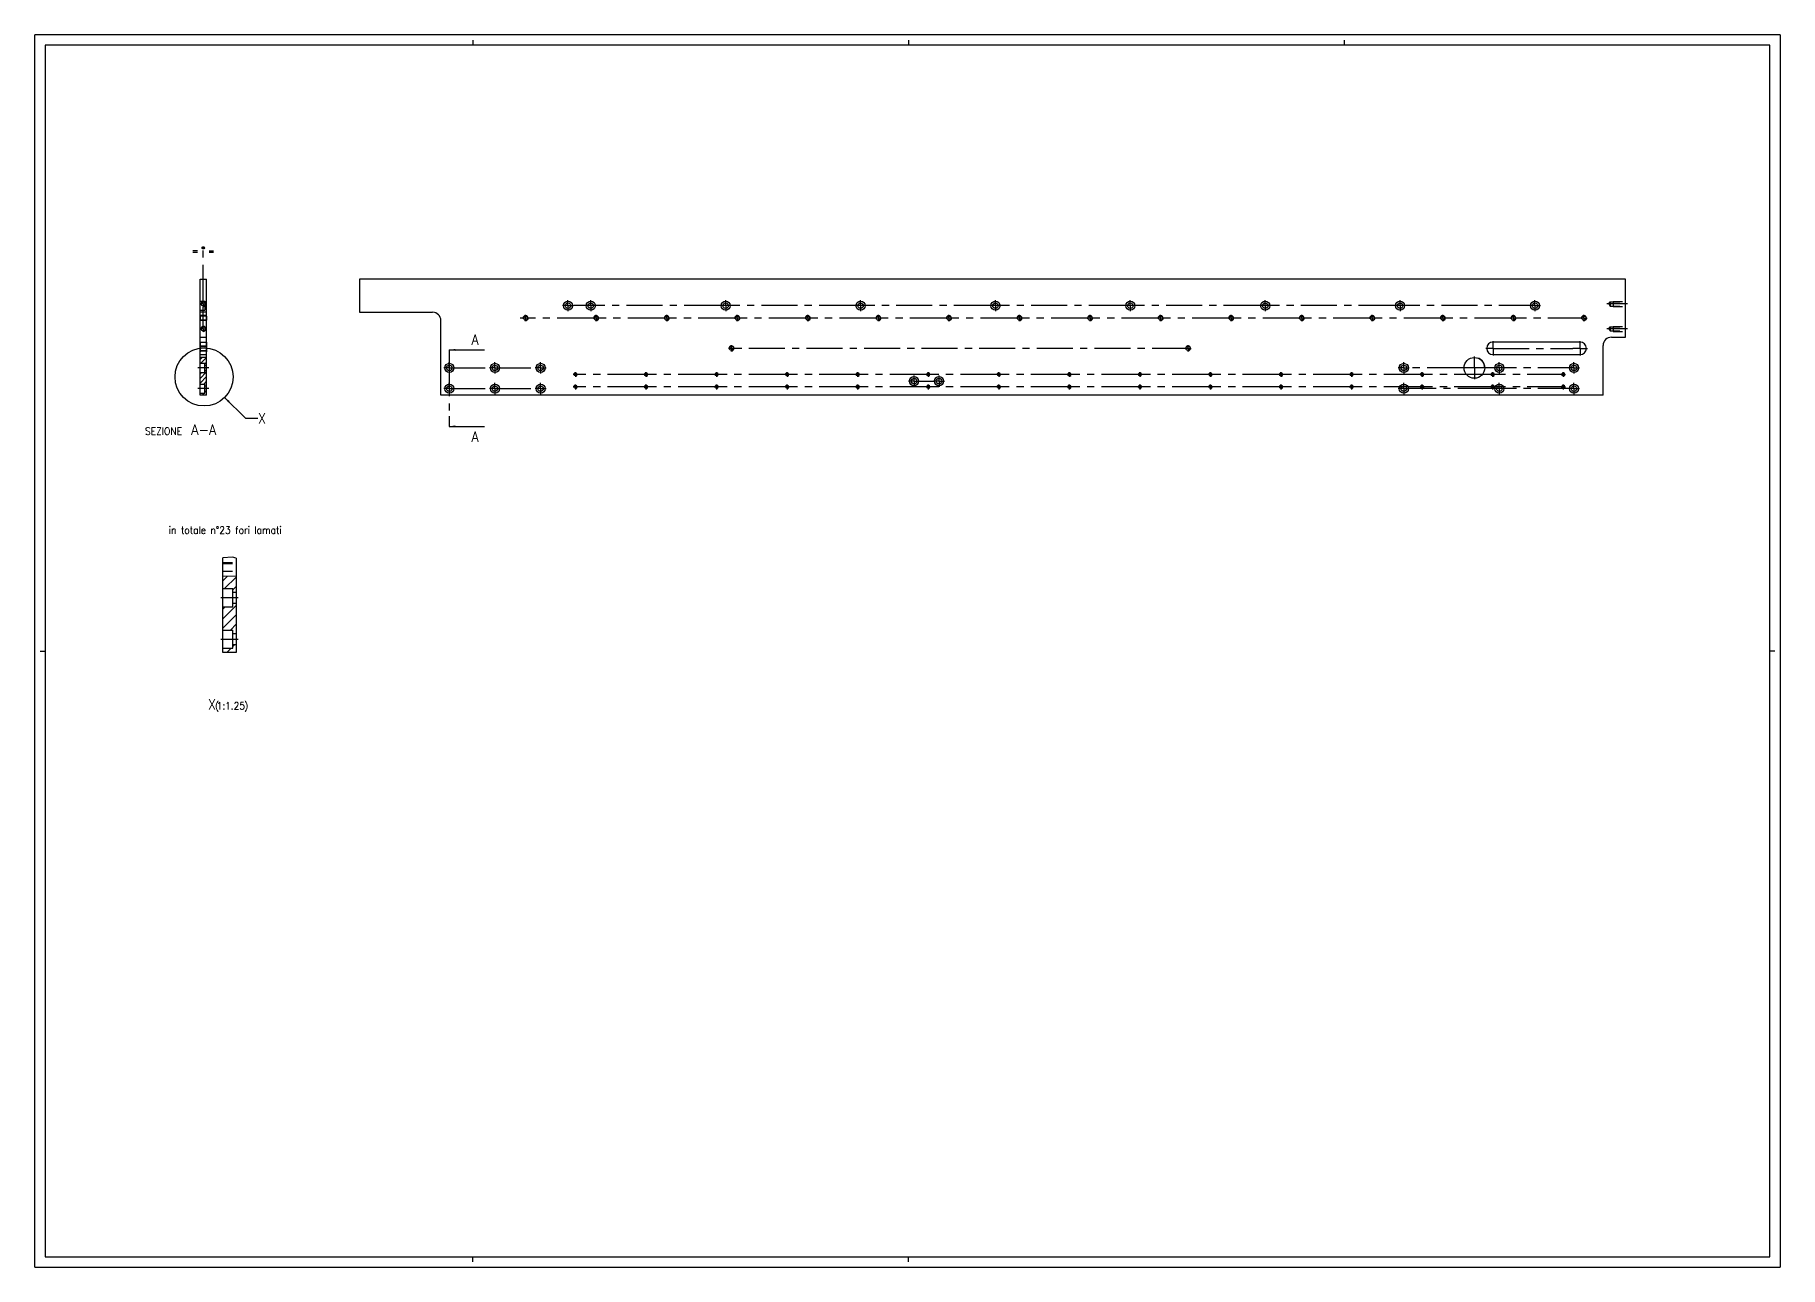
# Model space of a CAD drawing. Header units: millimetres. Extents: x 0 to 2102, y 0 to 1485.
import ezdxf
from ezdxf.enums import TextEntityAlignment as Align

# ---------------------------------------------------------------- set-up
doc = ezdxf.new("R2010")
doc.units = ezdxf.units.MM
doc.header["$LTSCALE"] = 115.6375
doc.linetypes.add('CENTER', pattern=[0.6, 0.375, -0.075, 0.075, -0.075])
doc.linetypes.add('HIDDEN', pattern=[0.2, 0.1, -0.1])
doc.layers.get('0').update_dxf_attribs({"linetype": 'CONTINUOUS', "true_color": 0xffffff})
for name, color, linetype, true_color in [('02___PRT_ALL_AXES', 7, 'CONTINUOUS', 0xffffff), ('2_ALL_NOTES', 7, 'CONTINUOUS', 0xffffff), ('3_ALL_SYMBOLS', 7, 'CONTINUOUS', 0xffffff), ('DEFAULT_1', 7, 'CENTER', 0xffffff), ('DEFAULT_2', 6, 'HIDDEN', 0xff00ff)]:
    doc.layers.add(name, color=color, linetype=linetype, true_color=true_color)
doc.styles.get("Standard").update_dxf_attribs({"font": ''})
doc.styles.add('textstyle0', font='')
doc.styles.add('textstyle1', font='')
doc.styles.add('textstyle2', font='')
doc.styles.add('textstyle3', font='')
doc.styles.add('textstyle4', font='')
doc.styles.add('textstyle5', font='')
doc.styles.add('textstyle6', font='')
doc.styles.add('textstyle7', font='')
doc.styles.add('textstyle8', font='')
doc.styles.add('textstyle9', font='')
doc.styles.get('Standard').set_extended_font_data('txt')
doc.styles.get('textstyle0').set_extended_font_data('Standard')
doc.styles.get('textstyle1').set_extended_font_data('Standard')
doc.styles.get('textstyle2').set_extended_font_data('Standard')
doc.styles.get('textstyle3').set_extended_font_data('Standard')
doc.styles.get('textstyle4').set_extended_font_data('Standard')
doc.styles.get('textstyle5').set_extended_font_data('Standard')
doc.styles.get('textstyle6').set_extended_font_data('Standard')
doc.styles.get('textstyle7').set_extended_font_data('Standard')
doc.styles.get('textstyle8').set_extended_font_data('Standard')
doc.styles.get('textstyle9').set_extended_font_data('Standard')
doc.dimstyles.get("Standard").update_dxf_attribs({"dimtxt": 8.75, "dimasz": 7.5, "dimexe": 2.5, "dimexo": 0.5, "dimtad": 0, "dimtih": 1, "dimtxsty": 'Standard', "dimcen": 2.5, "dimadec": 0, "dimazin": 0, "dimtfac": 1, "dimtmove": 0, "dimatfit": 3, "dimfxl": 1, "dimarcsym": 0})

# ---------------------------------------------------------------- blocks, each defined once
blk = doc.blocks.new('UGUALE-UGUALE_BL3', base_point=(202.9, 1226.3))
at = {"layer": '3_ALL_SYMBOLS', "linetype": 'CONTINUOUS', "true_color": 0x00ff00}
blk.add_hatch(color=3, dxfattribs=at).paths.add_polyline_path([(204.1, 1228.3), (204.1, 1228.1), (204.1, 1228), (204, 1227.8), (203.9, 1227.6), (203.8, 1227.4), (203.6, 1227.3), (203.4, 1227.2), (203.3, 1227.1), (203.1, 1227), (202.9, 1227), (202.7, 1227), (202.5, 1227.1), (202.3, 1227.1), (202.1, 1227.2), (201.9, 1227.3), (201.8, 1227.5), (201.7, 1227.6), (201.6, 1227.8), (201.5, 1228), (201.5, 1228.2), (201.4, 1228.4), (201.5, 1228.6), (201.5, 1228.8), (201.6, 1228.9), (201.7, 1229.1), (201.8, 1229.3), (202, 1229.4), (202.1, 1229.5), (202.3, 1229.6), (202.5, 1229.7), (202.7, 1229.7), (202.9, 1229.7), (203.1, 1229.6), (203.3, 1229.6), (203.5, 1229.5), (203.6, 1229.4), (203.8, 1229.2), (203.9, 1229.1), (204, 1228.9), (204.1, 1228.7), (204.1, 1228.5)])
at = {"layer": '3_ALL_SYMBOLS', "color": 3, "linetype": 'CONTINUOUS', "true_color": 0x00ff00}
for p, q in [((195.8, 1224.7), (190.4, 1224.7)), ((190.4, 1223), (195.8, 1223)), ((210, 1224.7), (215.3, 1224.7)), ((210, 1223), (215.3, 1223))]:
    blk.add_line(p, q, dxfattribs=at)
blk.add_lwpolyline([(204.1, 1228.3), (204.1, 1228.1), (204.1, 1228), (204, 1227.8), (203.9, 1227.6), (203.8, 1227.4), (203.6, 1227.3), (203.4, 1227.2), (203.3, 1227.1), (203.1, 1227), (202.9, 1227), (202.7, 1227), (202.5, 1227.1), (202.3, 1227.1), (202.1, 1227.2), (201.9, 1227.3), (201.8, 1227.5), (201.7, 1227.6), (201.6, 1227.8), (201.5, 1228), (201.5, 1228.2), (201.4, 1228.4), (201.5, 1228.6), (201.5, 1228.8), (201.6, 1228.9), (201.7, 1229.1), (201.8, 1229.3), (202, 1229.4), (202.1, 1229.5), (202.3, 1229.6), (202.5, 1229.7), (202.7, 1229.7), (202.9, 1229.7), (203.1, 1229.6), (203.3, 1229.6), (203.5, 1229.5), (203.6, 1229.4), (203.8, 1229.2), (203.9, 1229.1), (204, 1228.9), (204.1, 1228.7), (204.1, 1228.5), (204.1, 1228.3)], dxfattribs=at)
blk.add_circle((202.8, 1228.3), 1.33, dxfattribs=at)

msp = doc.modelspace()

# ---------------------------------------------------------------- linework, layer by layer
at = {"color": 4, "linetype": 'CONTINUOUS', "true_color": 0x00ffff}
for p, q in [((0, 0), (0, 1485)), ((2102.5, 1485), (0, 1485)), ((2102.5, 1485), (2102.5, 0)), ((0, 0), (2102.5, 0))]:
    msp.add_line(p, q, dxfattribs=at)
at = {"color": 7, "linetype": 'CONTINUOUS', "true_color": 0xffffff}
for p, q in [((12.5, 1472.5), (12.5, 12.5)), ((2090, 1472.5), (12.5, 1472.5)), ((527.5, 1478.8), (527.5, 1472.5)), ((1052.5, 1478.8), (1052.5, 1472.5)), ((1577.5, 1478.8), (1577.5, 1472.5)), ((2090, 12.5), (2090, 1472.5)), ((198.9, 1050.7), (198.9, 1190.7)), ((198.9, 1190.7), (206.9, 1190.7)), ((206.9, 1050.7), (206.9, 1190.7)), ((391.2, 1190.7), (391.2, 1150.7)), ((1916.2, 1190.7), (391.2, 1190.7)), ((1916.2, 1120.7), (1916.2, 1190.7)), ((391.2, 1150.7), (479.2, 1150.7)), ((489.2, 1050.7), (489.2, 1140.7)), ((198.9, 1120.7), (206.9, 1120.7)), ((1899.2, 1120.7), (1916.2, 1120.7)), ((1889.2, 1050.7), (1889.2, 1110.7)), ((198.9, 1089.2), (204.9, 1089.2)), ((198.9, 1078.2), (204.9, 1078.2)), ((204.9, 1078.2), (204.9, 1089.2)), ((204.9, 1087), (206.9, 1087)), ((204.9, 1080.4), (206.9, 1080.4)), ((198.9, 1064.2), (204.9, 1064.2)), ((198.9, 1053.2), (204.9, 1053.2)), ((204.9, 1053.2), (204.9, 1064.2)), ((204.9, 1062), (206.9, 1062)), ((204.9, 1055.4), (206.9, 1055.4)), ((206.9, 1050.7), (198.9, 1050.7)), ((1889.2, 1050.7), (489.2, 1050.7)), ((226.4, 740.8), (226.4, 854.7)), ((242.4, 854.3), (242.4, 740.8)), ((226.4, 817.8), (238.4, 817.8)), ((238.4, 795.8), (238.4, 817.8)), ((238.4, 813.4), (242.4, 813.4)), ((238.4, 800.2), (242.4, 800.2)), ((226.4, 795.8), (238.4, 795.8)), ((226.4, 767.8), (238.4, 767.8)), ((238.4, 745.8), (238.4, 767.8)), ((238.4, 763.4), (242.4, 763.4)), ((6.2, 742.5), (12.5, 742.5)), ((226.4, 745.8), (238.4, 745.8)), ((242.4, 740.8), (226.4, 740.8)), ((238.4, 750.2), (242.4, 750.2)), ((2096.2, 742.5), (2090, 742.5)), ((12.5, 12.5), (2090, 12.5)), ((527.5, 6.2), (527.5, 12.5)), ((1052.5, 6.2), (1052.5, 12.5))]:
    msp.add_line(p, q, dxfattribs=at)
at = {"color": 3, "linetype": 'CONTINUOUS', "true_color": 0x00ff00}
for p, q in [((198.9, 1096.7), (206.9, 1096.6)), ((201.8, 1096.7), (198.9, 1093.8)), ((206.9, 1096.1), (200, 1089.2)), ((206.9, 1079), (198.9, 1071)), ((200.4, 1078.2), (198.9, 1076.7)), ((206.9, 1073.3), (198.9, 1065.3)), ((206.9, 1090.4), (204.9, 1088.4)), ((203.9, 1053.2), (201.4, 1050.7)), ((206.9, 1067.7), (203.5, 1064.2)), ((206.1, 1055.4), (204.9, 1054.3)), ((238.2, 855.5), (226.4, 854.7)), ((242.4, 854.3), (238.2, 855.5)), ((226.4, 832.9), (242.4, 832.5)), ((232.2, 832.7), (226.4, 827)), ((242.4, 831.6), (228.6, 817.8)), ((242.4, 820.2), (238.4, 816.2)), ((242.4, 797.4), (226.4, 781.4)), ((229.4, 795.8), (226.4, 792.8)), ((242.4, 786), (226.4, 770)), ((242.4, 774.7), (235.5, 767.8)), ((236.3, 745.8), (231.3, 740.8)), ((240.7, 750.2), (238.4, 747.9))]:
    msp.add_line(p, q, dxfattribs=at)
at = {"color": 7, "linetype": 'CENTER', "true_color": 0xffffff}
for p, q in [((499.2, 1105.4), (499.2, 1093)), ((499.2, 1025.6), (499.2, 1013.2))]:
    msp.add_line(p, q, dxfattribs=at)
at = {"color": 1, "linetype": 'CENTER', "true_color": 0xff0000}
msp.add_line((499.2, 1093), (499.2, 1025.6), dxfattribs=at)
at = {"color": 3, "linetype": 'CONTINUOUS', "true_color": 0x00ff00}
msp.add_circle((203.8, 1072.8), 35, dxfattribs=at)
for centre, radius, start, end in [((202.9, 1160.7), 3, 255, 195), ((591.2, 1143.7), 3, 255, 195), ((676.2, 1143.7), 3, 255, 195), ((761.2, 1143.7), 3, 255, 195), ((846.2, 1143.7), 3, 255, 195), ((931.2, 1143.7), 3, 255, 195), ((1016.2, 1143.7), 3, 255, 195), ((1101.2, 1143.7), 3, 255, 195), ((1186.2, 1143.7), 3, 255, 195), ((1271.2, 1143.7), 3, 255, 195), ((1356.2, 1143.7), 3, 255, 195), ((1441.2, 1143.7), 3, 255, 195), ((1526.2, 1143.7), 3, 255, 195), ((1611.2, 1143.7), 3, 255, 195), ((1696.2, 1143.7), 3, 255, 195), ((1781.2, 1143.7), 3, 255, 195), ((1866.2, 1143.7), 3, 255, 195), ((202.9, 1130.7), 3, 255, 195), ((839.2, 1107.2), 3, 255, 195), ((1389.2, 1107.2), 3, 255, 195), ((1734.2, 1083.7), 12.5, 0, 72.2602), ((651.2, 1075.7), 2, 255, 195), ((736.2, 1075.7), 2, 255, 195), ((821.2, 1075.7), 2, 255, 195), ((906.2, 1075.7), 2, 255, 195), ((991.2, 1075.7), 2, 255, 195), ((1076.2, 1075.7), 2, 255, 195), ((1161.2, 1075.7), 2, 255, 195), ((1246.2, 1075.7), 2, 255, 195), ((1331.2, 1075.7), 2, 255, 195), ((1416.2, 1075.7), 2, 255, 195), ((1501.2, 1075.7), 2, 255, 195), ((1586.2, 1075.7), 2, 255, 195), ((1671.2, 1075.7), 2, 255, 195), ((1756.2, 1075.7), 2, 255, 195), ((1841.2, 1075.7), 2, 255, 195), ((651.2, 1060.7), 2, 255, 195), ((736.2, 1060.7), 2, 255, 195), ((821.2, 1060.7), 2, 255, 195), ((906.2, 1060.7), 2, 255, 195), ((991.2, 1060.7), 2, 255, 195), ((1076.2, 1060.7), 2, 255, 195), ((1161.2, 1060.7), 2, 255, 195), ((1246.2, 1060.7), 2, 255, 195), ((1331.2, 1060.7), 2, 255, 195), ((1416.2, 1060.7), 2, 255, 195), ((1501.2, 1060.7), 2, 255, 195), ((1586.2, 1060.7), 2, 255, 195), ((1671.2, 1060.7), 2, 255, 195), ((1756.2, 1060.7), 2, 255, 195), ((1841.2, 1060.7), 2, 255, 195)]:
    msp.add_arc(centre, radius, start, end, dxfattribs=at)
at = {"color": 7, "linetype": 'CONTINUOUS', "true_color": 0xffffff}
for centre, start, end in [((479.2, 1140.7), 0, 90), ((1899.2, 1110.7), 90, 180)]:
    msp.add_arc(centre, 10, start, end, dxfattribs=at)
at = {"layer": '02___PRT_ALL_AXES', "color": 4, "linetype": 'CENTER', "true_color": 0x00ffff}
for p, q in [((202.9, 1164.5), (202.9, 1228.2)), ((202.9, 1160.7), (199.1, 1160.7)), ((202.9, 1160.7), (202.9, 1164.5)), ((202.9, 1160.7), (202.9, 1157)), ((202.9, 1160.7), (206.6, 1160.7)), ((202.9, 1130.7), (202.9, 1157)), ((642.2, 1158.7), (635.5, 1158.7)), ((642.2, 1158.7), (642.2, 1165.5)), ((642.2, 1158.7), (642.2, 1152)), ((642.2, 1158.7), (649, 1158.7)), ((663, 1158.7), (649.1, 1158.7)), ((669.7, 1158.7), (663, 1158.7)), ((669.7, 1158.7), (669.7, 1165.5)), ((669.7, 1158.7), (669.7, 1152)), ((825.5, 1158.7), (669.7, 1158.7)), ((832.2, 1158.7), (825.5, 1158.7)), ((832.2, 1158.7), (832.2, 1165.5)), ((832.2, 1158.7), (832.2, 1152)), ((988, 1158.7), (832.2, 1158.7)), ((994.7, 1158.7), (988, 1158.7)), ((994.7, 1158.7), (994.7, 1165.5)), ((994.7, 1158.7), (994.7, 1152)), ((1150.5, 1158.7), (994.7, 1158.7)), ((1157.2, 1158.7), (1150.5, 1158.7)), ((1157.2, 1158.7), (1157.2, 1165.5)), ((1157.2, 1158.7), (1157.2, 1152)), ((1313, 1158.7), (1157.2, 1158.7)), ((1319.7, 1158.7), (1313, 1158.7)), ((1319.7, 1158.7), (1319.7, 1165.5)), ((1475.5, 1158.7), (1319.7, 1158.7)), ((1319.7, 1158.7), (1319.7, 1152)), ((1482.2, 1158.7), (1475.5, 1158.7)), ((1482.2, 1158.7), (1482.2, 1165.5)), ((1638, 1158.7), (1482.2, 1158.7)), ((1482.2, 1158.7), (1482.2, 1152)), ((1644.7, 1158.7), (1638, 1158.7)), ((1644.7, 1158.7), (1644.7, 1165.5)), ((1807.2, 1158.7), (1644.7, 1158.7)), ((1644.7, 1158.7), (1644.7, 1152)), ((1807.2, 1158.7), (1807.2, 1165.5)), ((1807.2, 1158.7), (1814, 1158.7)), ((1807.2, 1158.7), (1807.2, 1152)), ((1918.7, 1160.7), (1893.7, 1160.7)), ((587.5, 1143.7), (584.7, 1143.7)), ((591.2, 1143.7), (587.5, 1143.7)), ((591.2, 1143.7), (591.2, 1147.5)), ((591.2, 1143.7), (591.2, 1140)), ((672.5, 1143.7), (591.2, 1143.7)), ((676.2, 1143.7), (672.5, 1143.7)), ((676.2, 1143.7), (676.2, 1147.5)), ((676.2, 1143.7), (676.2, 1140)), ((757.5, 1143.7), (676.2, 1143.7)), ((761.2, 1143.7), (757.5, 1143.7)), ((761.2, 1143.7), (761.2, 1147.5)), ((761.2, 1143.7), (761.2, 1140)), ((842.5, 1143.7), (761.2, 1143.7)), ((846.2, 1143.7), (842.5, 1143.7)), ((846.2, 1143.7), (846.2, 1147.5)), ((846.2, 1143.7), (846.2, 1140)), ((927.5, 1143.7), (846.2, 1143.7)), ((931.2, 1143.7), (927.5, 1143.7)), ((931.2, 1143.7), (931.2, 1147.5)), ((931.2, 1143.7), (931.2, 1140)), ((1012.5, 1143.7), (931.2, 1143.7)), ((1016.2, 1143.7), (1012.5, 1143.7)), ((1016.2, 1143.7), (1016.2, 1147.5)), ((1016.2, 1143.7), (1016.2, 1140)), ((1097.5, 1143.7), (1016.2, 1143.7)), ((1101.2, 1143.7), (1097.5, 1143.7)), ((1101.2, 1143.7), (1101.2, 1147.5)), ((1101.2, 1143.7), (1101.2, 1140)), ((1182.5, 1143.7), (1101.2, 1143.7)), ((1186.2, 1143.7), (1182.5, 1143.7)), ((1186.2, 1143.7), (1186.2, 1147.5)), ((1186.2, 1143.7), (1186.2, 1140)), ((1267.5, 1143.7), (1186.2, 1143.7)), ((1271.2, 1143.7), (1267.5, 1143.7)), ((1271.2, 1143.7), (1271.2, 1147.5)), ((1352.5, 1143.7), (1271.2, 1143.7)), ((1271.2, 1143.7), (1271.2, 1140)), ((1356.2, 1143.7), (1352.5, 1143.7)), ((1356.2, 1143.7), (1356.2, 1147.5)), ((1437.5, 1143.7), (1356.2, 1143.7)), ((1356.2, 1143.7), (1356.2, 1140)), ((1441.2, 1143.7), (1437.5, 1143.7)), ((1441.2, 1143.7), (1441.2, 1147.5)), ((1522.5, 1143.7), (1441.2, 1143.7)), ((1441.2, 1143.7), (1441.2, 1140)), ((1526.2, 1143.7), (1522.5, 1143.7)), ((1526.2, 1143.7), (1526.2, 1147.5)), ((1607.5, 1143.7), (1526.2, 1143.7)), ((1526.2, 1143.7), (1526.2, 1140)), ((1611.2, 1143.7), (1607.5, 1143.7)), ((1611.2, 1143.7), (1611.2, 1147.5)), ((1692.5, 1143.7), (1611.2, 1143.7)), ((1611.2, 1143.7), (1611.2, 1140)), ((1696.2, 1143.7), (1692.5, 1143.7)), ((1696.2, 1143.7), (1696.2, 1147.5)), ((1777.5, 1143.7), (1696.2, 1143.7)), ((1696.2, 1143.7), (1696.2, 1140)), ((1781.2, 1143.7), (1777.5, 1143.7)), ((1781.2, 1143.7), (1781.2, 1147.5)), ((1866.2, 1143.7), (1781.2, 1143.7)), ((1781.2, 1143.7), (1781.2, 1140)), ((1866.2, 1143.7), (1866.2, 1147.5)), ((1866.2, 1143.7), (1870, 1143.7)), ((1866.2, 1143.7), (1866.2, 1140)), ((202.9, 1130.7), (199.1, 1130.7)), ((202.9, 1130.7), (202.9, 1127)), ((202.9, 1130.7), (206.6, 1130.7)), ((1756.7, 1107.2), (1756.7, 1116)), ((1861.7, 1107.2), (1861.7, 1116)), ((1918.7, 1130.7), (1893.7, 1130.7)), ((839.2, 1107.2), (835.6, 1107.2)), ((839.2, 1107.2), (839.2, 1110.9)), ((839.2, 1107.2), (839.2, 1103.6)), ((839.2, 1107.2), (842.9, 1107.2)), ((1389.2, 1107.2), (843, 1107.2)), ((1389.2, 1107.2), (1389.2, 1110.9)), ((1389.2, 1107.2), (1392.9, 1107.2)), ((1389.2, 1107.2), (1389.2, 1103.6)), ((1734.2, 1083.7), (1734.2, 1097.5)), ((1756.7, 1107.2), (1748, 1107.2)), ((1756.7, 1107.2), (1853, 1107.2)), ((1756.7, 1107.2), (1756.7, 1098.5)), ((1861.7, 1107.2), (1853, 1107.2)), ((1861.7, 1107.2), (1870.5, 1107.2)), ((1861.7, 1107.2), (1861.7, 1098.5)), ((209.4, 1083.7), (196.4, 1083.7)), ((499.2, 1083.7), (492.5, 1083.7)), ((499.2, 1083.7), (499.2, 1090.5)), ((499.2, 1083.7), (499.2, 1077)), ((499.2, 1083.7), (547.5, 1083.7)), ((554.2, 1083.7), (547.5, 1083.7)), ((554.2, 1083.7), (554.2, 1090.5)), ((554.2, 1083.7), (554.2, 1077)), ((554.2, 1083.7), (602.5, 1083.7)), ((609.2, 1083.7), (602.5, 1083.7)), ((609.2, 1083.7), (609.2, 1090.5)), ((609.2, 1083.7), (609.2, 1077)), ((609.2, 1083.7), (616, 1083.7)), ((651.2, 1075.7), (648.3, 1075.7)), ((651.2, 1075.7), (651.2, 1078.6)), ((651.2, 1075.7), (651.2, 1072.8)), ((733.3, 1075.7), (651.2, 1075.7)), ((736.2, 1075.7), (733.3, 1075.7)), ((736.2, 1075.7), (736.2, 1078.6)), ((736.2, 1075.7), (736.2, 1072.8)), ((818.3, 1075.7), (736.2, 1075.7)), ((821.2, 1075.7), (818.3, 1075.7)), ((821.2, 1075.7), (821.2, 1078.6)), ((821.2, 1075.7), (821.2, 1072.8)), ((903.3, 1075.7), (821.2, 1075.7)), ((906.2, 1075.7), (903.3, 1075.7)), ((906.2, 1075.7), (906.2, 1078.6)), ((906.2, 1075.7), (906.2, 1072.8)), ((988.3, 1075.7), (906.2, 1075.7)), ((991.2, 1075.7), (988.3, 1075.7)), ((991.2, 1075.7), (991.2, 1078.6)), ((991.2, 1075.7), (991.2, 1072.8)), ((1073.3, 1075.7), (991.2, 1075.7)), ((1059.2, 1067.7), (1059.2, 1074.5)), ((1076.2, 1075.7), (1073.3, 1075.7)), ((1076.2, 1075.7), (1076.2, 1078.6)), ((1076.2, 1075.7), (1076.2, 1072.8)), ((1158.3, 1075.7), (1076.2, 1075.7)), ((1089.2, 1067.7), (1089.2, 1074.5)), ((1161.2, 1075.7), (1158.3, 1075.7)), ((1161.2, 1075.7), (1161.2, 1078.6)), ((1243.3, 1075.7), (1161.2, 1075.7)), ((1161.2, 1075.7), (1161.2, 1072.8)), ((1246.2, 1075.7), (1243.3, 1075.7)), ((1246.2, 1075.7), (1246.2, 1078.6)), ((1328.3, 1075.7), (1246.2, 1075.7)), ((1246.2, 1075.7), (1246.2, 1072.8)), ((1331.2, 1075.7), (1328.3, 1075.7)), ((1331.2, 1075.7), (1331.2, 1078.6)), ((1413.3, 1075.7), (1331.2, 1075.7)), ((1331.2, 1075.7), (1331.2, 1072.8)), ((1416.2, 1075.7), (1413.3, 1075.7)), ((1416.2, 1075.7), (1416.2, 1078.6)), ((1498.3, 1075.7), (1416.2, 1075.7)), ((1416.2, 1075.7), (1416.2, 1072.8)), ((1501.2, 1075.7), (1498.3, 1075.7)), ((1501.2, 1075.7), (1501.2, 1078.6)), ((1583.3, 1075.7), (1501.2, 1075.7)), ((1501.2, 1075.7), (1501.2, 1072.8)), ((1586.2, 1075.7), (1583.3, 1075.7)), ((1586.2, 1075.7), (1586.2, 1078.6)), ((1668.3, 1075.7), (1586.2, 1075.7)), ((1586.2, 1075.7), (1586.2, 1072.8)), ((1649.2, 1083.7), (1642.5, 1083.7)), ((1649.2, 1083.7), (1649.2, 1090.5)), ((1649.2, 1083.7), (1655.8, 1083.7)), ((1649.2, 1083.7), (1649.2, 1077)), ((1720.5, 1083.7), (1655.8, 1083.7)), ((1671.2, 1075.7), (1668.3, 1075.7)), ((1671.2, 1075.7), (1671.2, 1078.6)), ((1753.3, 1075.7), (1671.2, 1075.7)), ((1671.2, 1075.7), (1671.2, 1072.8)), ((1734.2, 1083.7), (1720.5, 1083.7)), ((1757.5, 1083.7), (1734.2, 1083.7)), ((1734.2, 1083.7), (1734.2, 1070)), ((1756.2, 1075.7), (1753.3, 1075.7)), ((1756.2, 1075.7), (1756.2, 1078.6)), ((1841.2, 1075.7), (1756.2, 1075.7)), ((1756.2, 1075.7), (1756.2, 1072.8)), ((1764.2, 1083.7), (1757.5, 1083.7)), ((1764.2, 1083.7), (1764.2, 1090.5)), ((1854.2, 1083.7), (1764.2, 1083.7)), ((1764.2, 1083.7), (1764.2, 1077)), ((1841.2, 1075.7), (1841.2, 1078.6)), ((1841.2, 1075.7), (1844.1, 1075.7)), ((1841.2, 1075.7), (1841.2, 1072.8)), ((1854.2, 1083.7), (1854.2, 1090.5)), ((1854.2, 1083.7), (1861, 1083.7)), ((1854.2, 1083.7), (1854.2, 1077)), ((209.4, 1058.7), (196.4, 1058.7)), ((499.2, 1058.7), (492.5, 1058.7)), ((499.2, 1058.7), (499.2, 1065.5)), ((499.2, 1058.7), (499.2, 1052)), ((499.2, 1058.7), (547.5, 1058.7)), ((554.2, 1058.7), (547.5, 1058.7)), ((554.2, 1058.7), (554.2, 1065.5)), ((554.2, 1058.7), (554.2, 1052)), ((554.2, 1058.7), (602.5, 1058.7)), ((609.2, 1058.7), (602.5, 1058.7)), ((609.2, 1058.7), (609.2, 1065.5)), ((609.2, 1058.7), (609.2, 1052)), ((609.2, 1058.7), (614.2, 1058.7)), ((614.2, 1058.7), (616, 1058.7)), ((650.3, 1060.7), (648.3, 1060.7)), ((733.3, 1060.7), (650.3, 1060.7)), ((651.2, 1060.7), (651.2, 1063.6)), ((651.2, 1060.7), (651.2, 1057.8)), ((736.2, 1060.7), (733.3, 1060.7)), ((736.2, 1060.7), (736.2, 1063.6)), ((736.2, 1060.7), (736.2, 1057.8)), ((818.3, 1060.7), (736.2, 1060.7)), ((821.2, 1060.7), (818.3, 1060.7)), ((821.2, 1060.7), (821.2, 1063.6)), ((821.2, 1060.7), (821.2, 1057.8)), ((903.3, 1060.7), (821.2, 1060.7)), ((906.2, 1060.7), (903.3, 1060.7)), ((906.2, 1060.7), (906.2, 1063.6)), ((906.2, 1060.7), (906.2, 1057.8)), ((988.3, 1060.7), (906.2, 1060.7)), ((991.2, 1060.7), (988.3, 1060.7)), ((991.2, 1060.7), (991.2, 1063.6)), ((991.2, 1060.7), (991.2, 1057.8)), ((1073.3, 1060.7), (991.2, 1060.7)), ((1059.2, 1067.7), (1052.5, 1067.7)), ((1059.2, 1067.7), (1059.2, 1061)), ((1059.2, 1067.7), (1082.5, 1067.7)), ((1076.2, 1060.7), (1073.3, 1060.7)), ((1076.2, 1060.7), (1076.2, 1063.6)), ((1076.2, 1060.7), (1076.2, 1057.8)), ((1158.3, 1060.7), (1076.2, 1060.7)), ((1089.2, 1067.7), (1082.5, 1067.7)), ((1089.2, 1067.7), (1089.2, 1061)), ((1089.2, 1067.7), (1096, 1067.7)), ((1161.2, 1060.7), (1158.3, 1060.7)), ((1161.2, 1060.7), (1161.2, 1063.6)), ((1243.3, 1060.7), (1161.2, 1060.7)), ((1161.2, 1060.7), (1161.2, 1057.8)), ((1246.2, 1060.7), (1243.3, 1060.7)), ((1246.2, 1060.7), (1246.2, 1063.6)), ((1328.3, 1060.7), (1246.2, 1060.7)), ((1246.2, 1060.7), (1246.2, 1057.8)), ((1331.2, 1060.7), (1328.3, 1060.7)), ((1331.2, 1060.7), (1331.2, 1063.6)), ((1413.3, 1060.7), (1331.2, 1060.7)), ((1331.2, 1060.7), (1331.2, 1057.8)), ((1416.2, 1060.7), (1413.3, 1060.7)), ((1416.2, 1060.7), (1416.2, 1063.6)), ((1498.3, 1060.7), (1416.2, 1060.7)), ((1416.2, 1060.7), (1416.2, 1057.8)), ((1501.2, 1060.7), (1498.3, 1060.7)), ((1501.2, 1060.7), (1501.2, 1063.6)), ((1583.3, 1060.7), (1501.2, 1060.7)), ((1501.2, 1060.7), (1501.2, 1057.8)), ((1586.2, 1060.7), (1583.3, 1060.7)), ((1586.2, 1060.7), (1586.2, 1063.6)), ((1668.3, 1060.7), (1586.2, 1060.7)), ((1586.2, 1060.7), (1586.2, 1057.8)), ((1649.2, 1058.7), (1642.5, 1058.7)), ((1649.2, 1058.7), (1649.2, 1065.5)), ((1649.2, 1058.7), (1655.2, 1058.7)), ((1649.2, 1058.7), (1649.2, 1052)), ((1757.5, 1058.7), (1655.2, 1058.7)), ((1671.2, 1060.7), (1668.3, 1060.7)), ((1671.2, 1060.7), (1671.2, 1063.6)), ((1753.3, 1060.7), (1671.2, 1060.7)), ((1671.2, 1060.7), (1671.2, 1057.8)), ((1756.2, 1060.7), (1753.3, 1060.7)), ((1756.2, 1060.7), (1756.2, 1063.6)), ((1841.2, 1060.7), (1756.2, 1060.7)), ((1756.2, 1060.7), (1756.2, 1057.8)), ((1764.2, 1058.7), (1757.5, 1058.7)), ((1764.2, 1058.7), (1764.2, 1065.5)), ((1854.2, 1058.7), (1764.2, 1058.7)), ((1764.2, 1058.7), (1764.2, 1052)), ((1841.2, 1060.7), (1841.2, 1063.6)), ((1841.2, 1060.7), (1844.1, 1060.7)), ((1841.2, 1060.7), (1841.2, 1057.8)), ((1854.2, 1058.7), (1854.2, 1065.5)), ((1854.2, 1058.7), (1861, 1058.7)), ((1854.2, 1058.7), (1854.2, 1052)), ((223.9, 806.8), (244.9, 806.8)), ((223.9, 756.8), (244.9, 756.8))]:
    msp.add_line(p, q, dxfattribs=at)
at = {"layer": '02___PRT_ALL_AXES', "color": 6, "linetype": 'HIDDEN', "true_color": 0xff00ff}
for p, q in [((198.9, 1153.2), (198.9, 1164.2)), ((198.9, 1164.2), (204.9, 1164.2)), ((204.9, 1164.2), (204.9, 1153.2)), ((204.9, 1162), (206.9, 1162)), ((206.9, 1155.4), (206.9, 1162)), ((1896.2, 1160.7), (1897.7, 1163.2)), ((1896.2, 1160.7), (1897.7, 1158.2)), ((1897.7, 1163.2), (1916.2, 1163.2)), ((1897.7, 1163.2), (1897.7, 1158.2)), ((1897.7, 1158.2), (1916.2, 1158.2)), ((1916.2, 1158.2), (1916.2, 1163.2)), ((198.9, 1153.2), (204.9, 1153.2)), ((198.9, 1146.2), (198.9, 1141.2)), ((206.9, 1146.2), (198.9, 1146.2)), ((206.9, 1141.2), (198.9, 1141.2)), ((204.9, 1155.4), (206.9, 1155.4)), ((206.9, 1146.2), (206.9, 1141.2)), ((198.9, 1114.7), (206.9, 1114.7)), ((198.9, 1114.7), (198.9, 1099.7)), ((206.9, 1114.7), (206.9, 1099.7)), ((1896.2, 1130.7), (1897.7, 1133.2)), ((1896.2, 1130.7), (1897.7, 1128.2)), ((1897.7, 1133.2), (1916.2, 1133.2)), ((1897.7, 1133.2), (1897.7, 1128.2)), ((1897.7, 1128.2), (1916.2, 1128.2)), ((1916.2, 1128.2), (1916.2, 1133.2)), ((198.9, 1109.6), (206.9, 1109.6)), ((198.9, 1104.8), (206.9, 1104.8)), ((198.9, 1099.7), (206.9, 1099.7))]:
    msp.add_line(p, q, dxfattribs=at)
at = {"layer": '02___PRT_ALL_AXES', "color": 7, "linetype": 'CONTINUOUS', "true_color": 0xffffff}
for p, q in [((1861.7, 1114.7), (1756.7, 1114.7)), ((1756.7, 1099.7), (1861.7, 1099.7))]:
    msp.add_line(p, q, dxfattribs=at)
for centre, radius in [((202.9, 1160.7), 2.5), ((642.2, 1158.7), 5.5), ((642.2, 1158.7), 3.3), ((669.7, 1158.7), 5.5), ((669.7, 1158.7), 3.3), ((832.2, 1158.7), 5.5), ((832.2, 1158.7), 3.3), ((994.7, 1158.7), 5.5), ((994.7, 1158.7), 3.3), ((1157.2, 1158.7), 5.5), ((1157.2, 1158.7), 3.3), ((1319.7, 1158.7), 5.5), ((1319.7, 1158.7), 3.3), ((1482.2, 1158.7), 5.5), ((1482.2, 1158.7), 3.3), ((1644.7, 1158.7), 5.5), ((1644.7, 1158.7), 3.3), ((1807.2, 1158.7), 5.5), ((1807.2, 1158.7), 3.3), ((591.2, 1143.7), 2.5), ((676.2, 1143.7), 2.5), ((761.2, 1143.7), 2.5), ((846.2, 1143.7), 2.5), ((931.2, 1143.7), 2.5), ((1016.2, 1143.7), 2.5), ((1101.2, 1143.7), 2.5), ((1186.2, 1143.7), 2.5), ((1271.2, 1143.7), 2.5), ((1356.2, 1143.7), 2.5), ((1441.2, 1143.7), 2.5), ((1526.2, 1143.7), 2.5), ((1611.2, 1143.7), 2.5), ((1696.2, 1143.7), 2.5), ((1781.2, 1143.7), 2.5), ((1866.2, 1143.7), 2.5), ((202.9, 1130.7), 2.5), ((839.2, 1107.2), 2.4), ((1389.2, 1107.2), 2.4), ((1734.2, 1083.7), 12.5), ((499.2, 1083.7), 5.5), ((499.2, 1083.7), 3.3), ((554.2, 1083.7), 5.5), ((554.2, 1083.7), 3.3), ((609.2, 1083.7), 5.5), ((609.2, 1083.7), 3.3), ((651.2, 1075.7), 1.65), ((736.2, 1075.7), 1.65), ((821.2, 1075.7), 1.65), ((906.2, 1075.7), 1.65), ((991.2, 1075.7), 1.65), ((1059.2, 1067.7), 5.5), ((1076.2, 1075.7), 1.65), ((1089.2, 1067.7), 5.5), ((1161.2, 1075.7), 1.65), ((1246.2, 1075.7), 1.65), ((1331.2, 1075.7), 1.65), ((1416.2, 1075.7), 1.65), ((1501.2, 1075.7), 1.65), ((1586.2, 1075.7), 1.65), ((1649.2, 1083.7), 5.5), ((1649.2, 1083.7), 3.3), ((1671.2, 1075.7), 1.65), ((1756.2, 1075.7), 1.65), ((1764.2, 1083.7), 5.5), ((1764.2, 1083.7), 3.3), ((1841.2, 1075.7), 1.65), ((1854.2, 1083.7), 5.5), ((1854.2, 1083.7), 3.3), ((499.2, 1058.7), 5.5), ((499.2, 1058.7), 3.3), ((554.2, 1058.7), 5.5), ((554.2, 1058.7), 3.3), ((609.2, 1058.7), 5.5), ((609.2, 1058.7), 3.3), ((651.2, 1060.7), 1.65), ((736.2, 1060.7), 1.65), ((821.2, 1060.7), 1.65), ((906.2, 1060.7), 1.65), ((991.2, 1060.7), 1.65), ((1059.2, 1067.7), 3.3), ((1076.2, 1060.7), 1.65), ((1089.2, 1067.7), 3.3), ((1161.2, 1060.7), 1.65), ((1246.2, 1060.7), 1.65), ((1331.2, 1060.7), 1.65), ((1416.2, 1060.7), 1.65), ((1501.2, 1060.7), 1.65), ((1586.2, 1060.7), 1.65), ((1649.2, 1058.7), 5.5), ((1649.2, 1058.7), 3.3), ((1671.2, 1060.7), 1.65), ((1756.2, 1060.7), 1.65), ((1764.2, 1058.7), 5.5), ((1764.2, 1058.7), 3.3), ((1841.2, 1060.7), 1.65), ((1854.2, 1058.7), 5.5), ((1854.2, 1058.7), 3.3)]:
    msp.add_circle(centre, radius, dxfattribs=at)
for centre, start, end in [((1756.7, 1107.2), 90, 270), ((1861.7, 1107.2), 270, 90)]:
    msp.add_arc(centre, 7.5, start, end, dxfattribs=at)
at = {"layer": 'DEFAULT_1', "color": 4, "linetype": 'CENTER', "true_color": 0x00ffff}
for p, q in [((1918.7, 1160.7), (1898.7, 1160.7)), ((1918.7, 1130.7), (1898.7, 1130.7))]:
    msp.add_line(p, q, dxfattribs=at)
at = {"layer": 'DEFAULT_2', "color": 6, "linetype": 'HIDDEN', "true_color": 0xff00ff}
for p, q in [((1901.2, 1163.7), (1916.2, 1163.7)), ((1901.2, 1163.7), (1901.2, 1157.7)), ((1901.2, 1157.7), (1916.2, 1157.7)), ((206.9, 1150.7), (198.9, 1150.7)), ((206.9, 1146.7), (198.9, 1146.7)), ((206.9, 1140.7), (198.9, 1140.7)), ((1901.2, 1133.7), (1916.2, 1133.7)), ((1901.2, 1133.7), (1901.2, 1127.7)), ((1901.2, 1127.7), (1916.2, 1127.7)), ((198.9, 1110.2), (206.9, 1110.2)), ((198.9, 1104.2), (206.9, 1104.2)), ((226.4, 849), (242.4, 849)), ((226.4, 847.8), (242.4, 847.8)), ((226.4, 838.8), (242.4, 838.8))]:
    msp.add_line(p, q, dxfattribs=at)

# ---------------------------------------------------------------- block references
at = {"layer": '3_ALL_SYMBOLS', "color": 3, "linetype": 'CONTINUOUS', "true_color": 0x00ff00}
msp.add_blockref('UGUALE-UGUALE_BL3', (202.9, 1226.3), dxfattribs=at)

# ---------------------------------------------------------------- texts
at = {"color": 7, "linetype": 'CONTINUOUS', "true_color": 0xffffff}
for style, p in [('textstyle9', (525.9, 1111.6)), ('textstyle8', (525.9, 994.5))]:
    msp.add_text('A', height=12.5, dxfattribs=dict(at, style=style)).set_placement(p)
at = {"layer": '2_ALL_NOTES', "color": 2, "linetype": 'CONTINUOUS', "true_color": 0xffff00}
for s, height, style, p in [('SEZIONE  ', 8.75, 'textstyle1', (188.1, 1003)), ('A-A', 12.5, 'textstyle3', (218.5, 1003)), ('X', 12.5, 'textstyle2', (218.1, 672.1)), ('(', 8.75, 'textstyle6', (221.9, 672.1)), ('1:1.25', 8.75, 'textstyle7', (253.1, 672.1)), (')', 8.75, 'textstyle5', (256.9, 672.1))]:
    msp.add_text(s, height=height, dxfattribs=dict(at, style=style)).set_placement(p, align=Align.RIGHT)
for s, height, style, p in [('X', 12.5, 'textstyle4', (268.6, 1016.8)), ('in totale n°23 fori lamati', 8.75, 'textstyle0', (161.3, 883.8))]:
    msp.add_text(s, height=height, dxfattribs=dict(at, style=style)).set_placement(p)

# ---------------------------------------------------------------- leaders
at = {"color": 7, "linetype": 'CONTINUOUS', "true_color": 0xffffff}
for points in [[(499.2, 1105.4), (541.5, 1105.4)], [(499.2, 1013.2), (541.5, 1013.2)]]:
    msp.add_leader(points, dimstyle='Standard', override={"dimscale": 1}, dxfattribs=at)
at = {"layer": '2_ALL_NOTES', "color": 3, "linetype": 'CONTINUOUS', "true_color": 0x00ff00}
msp.add_leader([(228.5, 1048.1), (253.6, 1023), (268.6, 1023)], dimstyle='Standard', override={"dimscale": 1}, dxfattribs=at)

doc.saveas('drawing.dxf')
